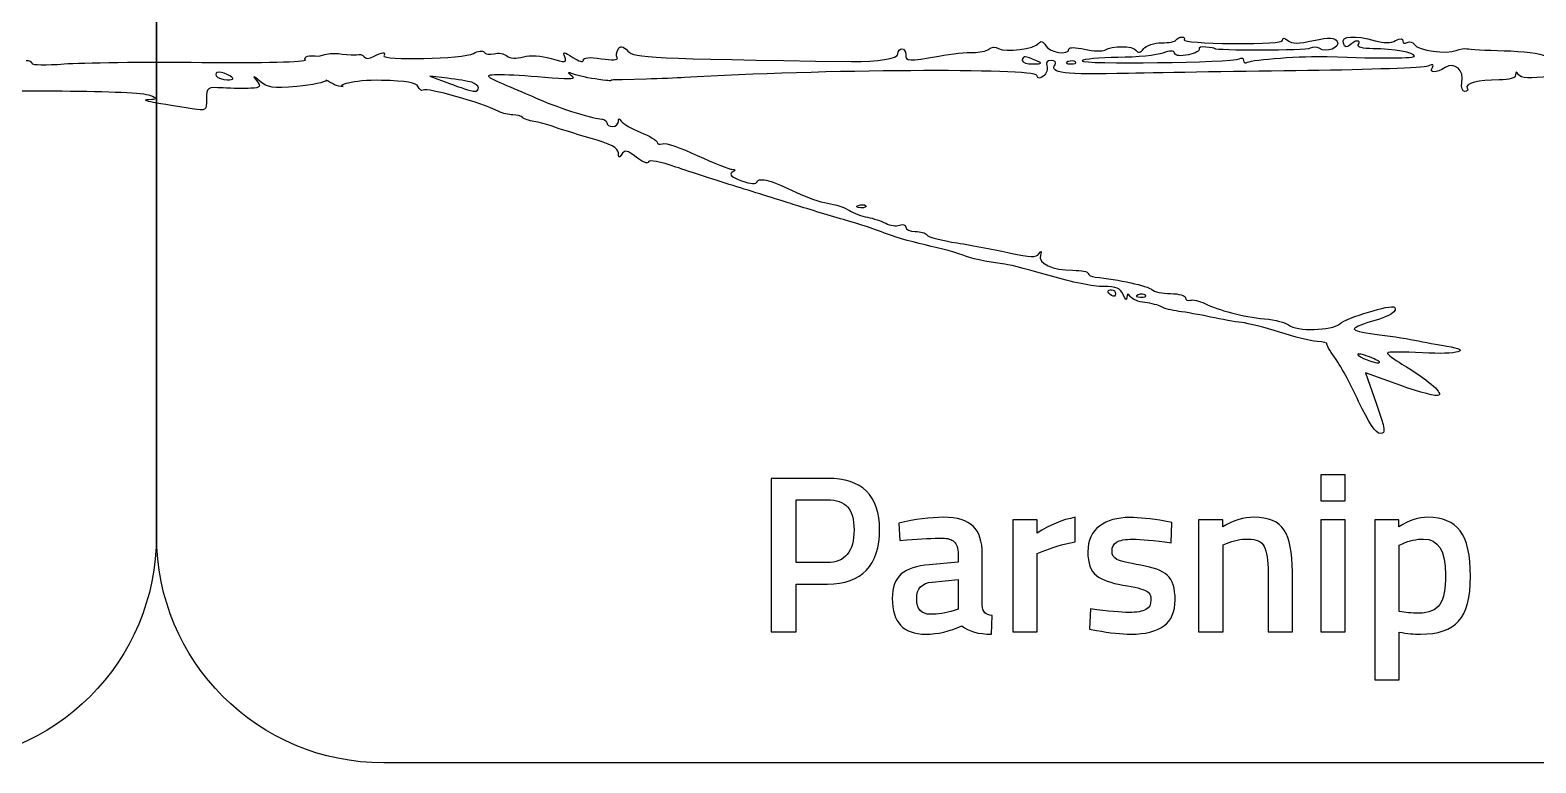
# Model space of a CAD drawing. Extents: x 141 to 566, y 508 to 650.
# Drawn here: x 273.1 to 383.7, y 508.1 to 561.9 of the extents above; entities that cross this region are included whole.
import ezdxf

# ---------------------------------------------------------------- set-up
doc = ezdxf.new("R2010")
doc.units = 0
doc.layers.add('Layer_1', color=7, linetype='CONTINUOUS')

msp = doc.modelspace()

# ---------------------------------------------------------------- linework, layer by layer
at = {"layer": 'Layer_1', "color": 7}
for points in [[(282.374334, 633.092009), (282.374334, 524.75199)], [(282.374334, 524.75199), (282.374334, 633.092009)], [(346.208854, 559.907249), (346.209109, 559.907249)], [(349.366422, 559.551308), (349.366507, 559.551478)], [(303.753458, 558.333513), (302.469109, 558.493869), (303.896183, 557.948296)], [(305.537187, 558.031946), (305.537329, 558.031997)], [(318.38057, 558.265898), (316.596671, 558.212465)], [(334.12629, 548.818733), (334.126431, 548.818591)], [(354.503906, 542.426462), (354.503991, 542.426321)], [(373.803024, 535.762361), (371.223156, 536.69649), (372.003109, 534.467883)], [(327.548835, 528.948935), (327.548835, 517.687223), (329.374035, 517.687223), (329.374035, 521.1882), (331.676759, 521.1882)], [(331.676759, 528.948935), (327.548835, 528.948935)], [(329.374035, 527.371305), (331.660658, 527.371305)], [(331.660658, 522.767302), (329.374035, 522.767302), (329.374035, 527.371305)], [(336.92091, 525.660367), (336.986957, 524.394743), (337.512841, 524.428418)], [(340.209638, 526.088089), (340.209496, 526.0881)], [(347.082548, 524.92062), (347.082548, 525.907928), (345.307153, 525.907928), (345.307153, 517.687223), (347.098649, 517.687223), (347.098649, 523.425013), (347.460463, 523.572982)], [(349.877452, 524.29661), (349.877452, 526.0881)], [(356.948135, 524.214524), (356.98045, 525.710137), (356.470668, 525.808273)], [(360.730488, 525.398159), (360.730488, 525.907928), (358.953619, 525.907928), (358.953619, 517.687223), (360.746589, 517.687223), (360.746589, 524.066615), (360.992636, 524.164751)], [(373.669455, 525.398159), (373.669455, 525.907928), (371.89406, 525.907928), (371.89406, 514.151093), (373.68703, 514.151093), (373.68703, 517.653533)], [(373.68703, 519.182779), (373.68703, 524.032877), (373.933077, 524.148588)], [(341.278951, 523.375189), (341.278951, 522.783394), (339.157843, 522.603224)], [(343.054346, 519.626667), (343.054346, 523.375197)], [(339.371603, 521.3361), (341.278809, 521.517736)], [(341.278809, 521.517736), (341.278809, 519.330728), (340.982929, 519.232592)], [(364.067348, 522.043654), (364.067348, 517.687211), (365.842743, 517.687211), (365.842743, 522.093461)], [(350.996598, 519.362946), (350.930551, 517.867342), (351.440306, 517.785307)], [(343.72817, 517.505564), (343.77806, 518.870798)], [(407.410469, 508.055859), (299.070454, 508.055859)]]:
    msp.add_lwpolyline(points, dxfattribs=at)
for points in [[(286.968416, 558.781271)], [(352.559565, 542.3742)], [(371.332261, 537.930068)], [(367.93165, 529.196485), (367.93165, 527.305377), (369.723146, 527.305377), (369.723146, 529.196485)], [(353.889609, 526.071951)], [(362.999452, 526.088089)], [(367.93165, 525.907874), (367.93165, 517.687169), (369.723146, 517.687169), (369.723146, 525.907899)], [(375.790535, 526.088086)], [(375.478498, 524.494293)]]:
    msp.add_lwpolyline(points, close=True, dxfattribs=at)
for points in [[(347.213055, 560.898377), (347.361024, 561.110238), (347.528098, 561.049946), (347.726721, 560.712906)], [(356.225698, 560.933036), (356.750872, 560.928784), (357.240076, 561.022101), (357.312869, 561.139739)], [(357.312869, 561.139739), (357.38572, 561.257348), (357.573657, 561.353754), (357.730554, 561.353754)], [(357.730554, 561.353754), (357.887594, 561.353754), (357.957043, 561.257603), (357.884759, 561.139739)], [(357.884759, 561.139739), (357.812759, 561.022129), (359.410535, 560.905257), (361.435635, 560.880312)], [(361.435635, 560.880312), (363.803981, 560.851115), (365.117641, 560.939981), (365.117641, 561.129335)], [(365.117641, 561.129335), (365.117641, 561.316507), (365.260224, 561.305367), (365.509389, 561.098636)], [(365.509389, 561.098636), (365.801471, 560.856189), (366.282482, 560.855282), (367.399843, 561.09649)], [(367.399843, 561.09649), (368.616302, 561.357363), (368.943987, 561.344834), (369.140088, 561.029961)], [(369.140088, 561.029961), (369.420435, 560.579975), (368.308261, 560.157503), (367.819483, 560.528266)], [(369.588444, 560.90812), (369.38435, 561.440191), (370.414488, 561.515445), (371.934595, 561.079417)], [(370.683241, 560.784643), (370.918517, 561.165126), (370.44995, 561.150598), (370.064693, 560.765367)], [(371.934595, 561.079417), (372.56485, 560.89868), (373.081096, 560.90211), (373.431175, 561.090189)], [(373.431175, 561.090189), (373.80206, 561.288756), (373.965534, 561.280592), (373.965534, 561.06411)], [(373.965534, 561.06411), (373.965534, 560.892387), (374.108117, 560.840088), (374.282844, 560.948003)], [(374.282844, 560.948003), (374.457458, 561.055975), (374.695739, 560.989417), (374.812554, 560.800517)], [(293.315187, 559.674564), (293.157581, 559.929654), (293.57314, 560.041506), (294.301247, 559.939915)], [(294.301247, 559.939915), (295.624233, 560.392611), (295.902, 559.986262), (297.066217, 560.038419)], [(297.066217, 560.038419), (297.280233, 560.120624), (297.531723, 560.064498), (297.624756, 559.914148)], [(297.624756, 559.914148), (297.731906, 559.740696), (297.989887, 559.745203), (298.328655, 559.926904)], [(298.328655, 559.926904), (298.973452, 560.271974), (299.270494, 560.294748), (299.078702, 559.984419)], [(299.078702, 559.984419), (298.845411, 559.606961), (304.967735, 559.761049), (305.66228, 560.150133)], [(305.66228, 560.150133), (306.018227, 560.34955), (306.356145, 560.388526), (306.447477, 560.2407)], [(306.447477, 560.2407), (306.535635, 560.097947), (306.865191, 560.048567), (307.179836, 560.131027)], [(307.179836, 560.131027), (307.494454, 560.21343), (307.919424, 560.141799), (308.12417, 559.971748)], [(308.12417, 559.971748), (308.356611, 559.778766), (308.811713, 559.750051), (309.335698, 559.895128)], [(309.335698, 559.895128), (309.853502, 560.038306), (310.630961, 559.993008), (311.365672, 559.776838)], [(312.378378, 559.890394), (312.221055, 560.300094), (312.290504, 560.295264), (312.971471, 559.849178)], [(313.742636, 559.653418), (313.742636, 559.859922), (314.183707, 559.896744), (315.067635, 559.764167)], [(316.228167, 559.831774), (316.137742, 559.978183), (316.164954, 560.261886), (316.288828, 560.462196)], [(316.288828, 560.462196), (316.464009, 560.745179), (316.626009, 560.714338), (317.016539, 560.323723)], [(317.016539, 560.323723), (317.52102, 559.819191), (318.518391, 559.772612), (333.43645, 559.556592)], [(333.43645, 559.556592), (335.393603, 559.528245), (336.861439, 559.771373), (336.861439, 560.123929)], [(336.861439, 560.123929), (336.861439, 560.330008), (336.989849, 560.498726), (337.14686, 560.498726)], [(337.14686, 560.498726), (337.303899, 560.498726), (337.43228, 560.30597), (337.43228, 560.070587)], [(337.43228, 560.070587), (337.43228, 559.561249), (337.627871, 559.55202), (339.85834, 559.955954)], [(339.85834, 559.955954), (340.800208, 560.126401), (341.93914, 560.250967), (342.38931, 560.232615)], [(342.38931, 560.232615), (342.839452, 560.21334), (343.357512, 560.323409), (343.540545, 560.475459)], [(343.540545, 560.475459), (343.725364, 560.628955), (344.043808, 560.646332), (344.256888, 560.514521)], [(344.256888, 560.514521), (344.753065, 560.207877), (346.928031, 560.490143), (347.213055, 560.898377)], [(346.209109, 559.907249), (346.091471, 559.91802), (345.995093, 559.798852), (345.995093, 559.641869)], [(346.993739, 559.641869), (346.679802, 559.776685), (346.326605, 559.896222), (346.208854, 559.907249)], [(347.726721, 560.712906), (348.026315, 560.204555), (349.419798, 560.003386), (349.419798, 560.468531)], [(349.419798, 560.468531), (349.419798, 560.61752), (349.902567, 560.615139), (350.579735, 560.462012)], [(350.579735, 560.462012), (351.217701, 560.318635), (351.883304, 560.290062), (352.058825, 560.398487)], [(352.058825, 560.398487), (352.597805, 560.731601), (354.116494, 560.724582), (354.34868, 560.387716)], [(356.322019, 560.178431), (355.900791, 560.017877), (354.425216, 559.872), (353.042929, 559.854462)], [(354.34868, 560.387716), (354.502602, 560.164289), (354.672822, 560.19924), (354.919521, 560.5049)], [(354.919521, 560.5049), (355.112561, 560.744371), (355.700523, 560.93705), (356.225698, 560.933036)], [(357.190186, 560.163407), (357.118753, 560.377848), (356.857455, 560.382355), (356.322019, 560.178431)], [(358.21063, 560.058242), (357.636784, 559.93227), (357.254107, 559.97153), (357.190186, 560.163407)], [(358.996876, 560.473438), (359.069443, 560.356027), (358.715679, 560.169153), (358.21063, 560.058242)], [(359.493874, 560.616616), (359.147962, 560.655252), (358.924309, 560.590821), (358.996876, 560.473438)], [(360.122825, 560.506915), (360.122825, 560.528742), (359.839644, 560.577951), (359.493874, 560.616616)], [(367.162724, 560.528459), (366.882945, 560.355659), (360.122825, 560.335277), (360.122825, 560.506915)], [(362.555575, 559.504497), (362.88805, 559.709923), (366.684094, 559.979748), (368.399934, 559.91984)], [(367.819483, 560.528266), (367.657342, 560.651261), (367.361717, 560.651261), (367.162724, 560.528459)], [(368.399934, 559.91984), (372.555411, 559.774735), (374.821795, 559.785875), (374.821795, 559.951163)], [(370.064693, 560.765367), (369.848693, 560.549537), (369.71005, 560.591065), (369.588444, 560.90812)], [(371.772397, 560.499225), (371.001373, 560.499225), (370.57578, 560.610825), (370.683241, 560.784643)], [(374.821795, 559.951163), (374.821795, 560.220369), (373.270139, 560.499225), (371.772397, 560.499225)], [(374.812554, 560.800517), (375.079861, 560.367893), (377.192948, 560.068954), (377.876409, 560.367014)], [(377.876409, 560.367014), (378.158457, 560.490009), (378.517946, 560.550104), (378.674929, 560.500526)], [(378.674929, 560.500526), (378.831969, 560.450721), (380.059512, 560.383994), (381.402992, 560.351764)], [(381.402992, 560.351764), (382.746416, 560.319789), (384.118696, 560.147187), (384.452419, 559.968681)], [(272.785351, 559.642249), (273.02091, 559.642249), (273.213468, 559.542441), (273.213468, 559.420608)], [(273.213468, 559.420608), (273.213468, 559.29869), (274.280598, 559.281937), (275.584847, 559.383276)], [(275.584847, 559.383276), (276.889124, 559.484586), (281.447178, 559.534816), (285.71383, 559.494677)], [(285.71383, 559.494677), (290.167313, 559.452838), (293.404904, 559.529459), (293.315187, 559.674564)], [(311.365672, 559.776838), (312.432775, 559.462788), (312.537969, 559.474571), (312.378378, 559.890394)], [(313.029043, 558.623665), (312.561439, 558.798392), (312.535644, 558.778436), (312.886176, 558.512291)], [(312.971471, 559.849178), (313.405172, 559.564982), (313.742636, 559.479317), (313.742636, 559.653418)], [(315.067635, 559.764167), (315.866891, 559.644403), (316.327351, 559.671021), (316.228167, 559.831774)], [(347.074781, 558.539555), (346.895915, 559.07583), (331.146369, 558.978446), (321.16337, 558.379426)], [(345.995093, 559.641869), (345.995093, 559.484943), (346.348318, 559.365491), (346.780006, 559.376518)], [(346.780006, 559.376518), (347.475515, 559.393809), (347.499893, 559.424594), (346.993739, 559.641869)], [(347.802293, 559.232175), (347.888466, 559.00821), (347.785285, 558.681732), (347.575238, 558.50673)], [(348.121502, 559.639429), (347.826926, 559.639429), (347.705461, 559.48443), (347.802293, 559.232175)], [(353.793713, 558.686906), (348.967899, 558.581967), (348.013077, 558.693425), (348.400998, 559.322113)], [(348.400998, 559.322113), (348.514668, 559.506506), (348.398844, 559.639429), (348.121502, 559.639429)], [(349.366507, 559.551478), (349.138885, 559.460259), (349.20635, 559.392625), (349.538854, 559.379103)], [(349.913452, 559.528914), (349.818491, 559.62379), (349.572444, 559.633881), (349.366422, 559.551308)], [(349.538854, 559.379103), (349.839723, 559.366347), (350.008328, 559.434266), (349.913452, 559.528914)], [(350.39778, 559.609067), (350.230252, 559.337649), (361.487735, 559.482613), (361.932661, 559.757602)], [(353.042929, 559.854462), (351.660671, 559.837171), (350.470375, 559.726506), (350.39778, 559.609067)], [(366.972803, 558.894685), (362.420419, 558.839098), (356.489802, 558.745498), (353.793713, 558.686906)], [(361.932661, 559.757602), (362.114646, 559.870081), (362.263436, 559.818547), (362.263436, 559.642969)], [(362.263436, 559.642969), (362.263436, 559.467391), (362.394964, 559.405114), (362.555575, 559.504497)], [(375.796205, 559.223459), (375.495761, 559.098309), (371.525216, 558.950312), (366.972803, 558.894685)], [(376.136135, 559.117216), (376.281836, 559.353115), (376.182057, 559.384325), (375.796205, 559.223459)], [(377.072164, 559.115067), (376.388164, 558.687898), (375.871351, 558.689488), (376.136135, 559.117216)], [(378.305887, 558.014202), (378.480217, 558.926263), (377.776006, 559.554647), (377.072164, 559.115067)], [(382.471342, 558.580703), (382.30098, 558.848407), (382.250523, 558.84594), (382.247121, 558.569931)], [(287.269427, 557.616373), (286.088173, 557.686559), (286.056397, 557.665299), (286.056397, 556.805171)], [(286.968387, 558.781271), (286.763159, 558.783417), (286.674151, 558.657198), (286.771096, 558.500216)], [(286.771096, 558.500216), (286.868041, 558.34329), (287.22892, 558.21678), (287.572847, 558.219189)], [(287.770139, 558.500216), (287.534863, 558.652408), (287.173871, 558.778861), (286.968416, 558.781271)], [(287.572847, 558.219189), (288.081213, 558.223441), (288.11812, 558.275202), (287.770139, 558.500216)], [(289.73537, 558.140757), (290.082472, 557.692486), (290.038082, 557.636312), (289.302293, 557.592846)], [(289.983118, 558.099116), (289.461827, 558.543742), (289.417691, 558.551166), (289.73537, 558.140757)], [(292.686009, 557.731423), (290.911124, 557.582661), (290.527455, 557.634847), (289.983118, 558.099116)], [(294.847937, 558.185128), (294.79663, 558.031008), (293.823666, 557.826792), (292.686009, 557.731423)], [(296.079477, 557.731315), (295.652183, 557.637517), (295.245326, 558.002137), (294.847937, 558.185128)], [(298.915313, 558.176391), (296.720929, 558.239717), (295.560482, 557.729643), (296.079477, 557.731315)], [(301.60012, 557.711484), (301.491269, 557.994779), (300.747827, 558.123523), (298.915313, 558.176391)], [(301.971061, 557.455997), (301.849739, 557.381078), (301.682835, 557.496136), (301.60012, 557.711484)], [(305.537329, 558.031997), (305.262652, 558.109695), (304.45988, 558.245361), (303.753458, 558.333513)], [(303.896183, 557.948296), (304.681068, 557.648263), (305.483811, 557.392785), (305.680054, 557.380616)], [(305.680054, 557.380616), (306.221329, 557.347139), (306.106498, 557.871194), (305.537187, 558.031946)], [(311.459102, 558.346351), (308.465376, 558.602461), (306.654321, 558.652479), (306.763257, 558.476235)], [(306.763257, 558.476235), (306.819099, 558.385866), (307.416926, 558.084929), (308.091657, 557.807732)], [(308.091657, 557.807732), (308.766387, 557.530532), (309.703776, 557.128199), (310.174724, 556.913633)], [(312.886176, 558.512291), (313.214202, 558.263466), (312.877672, 558.224663), (311.459102, 558.346351)], [(314.884233, 558.239961), (314.177839, 558.333533), (313.34298, 558.506276), (313.029043, 558.623665)], [(316.596671, 558.212465), (314.884233, 558.239961), (316.622183, 558.004686), (314.884233, 558.239961)], [(321.16337, 558.379426), (320.613931, 558.346374), (319.361669, 558.295294), (318.38057, 558.265898)], [(347.575238, 558.50673), (347.290441, 558.270349), (347.161691, 558.278824), (347.074781, 558.539555)], [(378.51565, 557.356907), (378.319209, 557.356907), (378.232186, 557.6296), (378.305887, 558.014202)], [(381.029726, 558.209279), (379.514466, 558.205027), (378.490195, 557.941433), (378.695083, 557.609871)], [(382.247121, 558.569931), (382.244995, 558.341799), (381.805427, 558.211768), (381.029726, 558.209279)], [(384.82166, 558.463944), (383.251209, 558.294999), (382.63337, 558.325698), (382.471342, 558.580703)], [(281.897348, 557.060496), (281.030627, 557.411295), (271.466334, 557.492306), (264.079332, 557.211413)], [(284.98612, 556.087346), (281.810665, 556.577816), (281.128734, 556.722726), (281.775175, 556.76952)], [(281.775175, 556.76952), (282.44795, 556.818248), (282.454894, 556.834774), (281.897348, 557.060496)], [(286.056397, 556.805171), (286.056397, 555.945506), (286.02805, 555.926403), (284.98612, 556.087346)], [(289.302293, 557.592846), (288.851386, 557.5662), (287.936589, 557.577822), (287.269427, 557.616373)], [(307.530283, 555.890525), (306.191622, 556.558123), (302.294098, 557.655684), (301.971061, 557.455997)], [(310.174724, 556.913633), (311.560299, 556.282355), (314.394576, 555.358422), (314.945546, 555.358422)], [(378.695083, 557.609871), (378.781257, 557.470774), (378.703587, 557.356907), (378.51565, 557.356907)], [(308.55308, 555.643344), (308.263124, 555.643344), (307.80292, 555.754547), (307.530283, 555.890525)], [(309.277843, 555.445655), (309.168992, 555.554477), (308.842951, 555.643344), (308.55308, 555.643344)], [(310.110293, 555.157746), (309.76115, 555.207551), (309.386523, 555.336981), (309.277843, 555.445655)], [(311.458677, 554.79937), (311.06622, 554.946857), (310.459465, 555.1081), (310.110293, 555.157746)], [(314.241477, 553.933545), (313.103395, 554.262318), (311.851106, 554.651949), (311.458677, 554.79937)], [(314.945546, 555.358422), (315.225609, 555.358422), (315.454932, 555.229843), (315.454932, 555.073004)], [(315.454932, 555.073004), (315.454932, 554.916078), (315.647405, 554.787587), (315.883077, 554.787587)], [(315.883077, 554.787587), (316.118353, 554.787587), (316.313178, 554.948141), (316.315559, 555.144355)], [(316.315559, 555.144355), (316.321228, 555.406532), (316.375654, 555.413391), (316.530425, 555.170434)], [(316.530425, 555.170434), (316.646362, 554.988421), (317.286454, 554.621298), (317.953191, 554.354535)], [(316.315134, 552.848389), (316.309465, 553.207022), (315.764107, 553.493687), (314.241477, 553.933545)], [(317.953191, 554.354535), (318.619871, 554.087795), (319.16537, 553.759058), (319.16537, 553.624044)], [(319.16537, 553.624044), (319.16537, 553.48903), (319.336583, 553.444384), (319.545978, 553.524661)], [(319.545978, 553.524661), (319.755458, 553.604939), (320.911795, 553.215677), (322.115953, 552.65946)], [(316.57252, 552.7606), (316.368142, 552.437705), (316.318819, 552.454574), (316.315134, 552.848389)], [(317.631657, 552.526061), (316.968066, 553.048044), (316.780781, 553.089512), (316.57252, 552.7606)], [(318.53537, 552.184727), (318.481795, 552.023719), (318.075024, 552.178208), (317.631657, 552.526061)], [(320.540117, 551.812377), (319.381313, 552.216495), (318.594671, 552.362584), (318.53537, 552.184727)], [(322.115953, 552.65946), (323.320082, 552.103282), (324.46525, 551.646232), (324.660841, 551.643849)], [(325.016022, 550.360624), (323.603235, 550.79329), (321.589077, 551.446574), (320.540117, 551.812377)], [(324.66223, 551.414696), (324.427238, 551.265282), (324.661493, 551.062199), (325.362643, 550.808742)], [(324.660841, 551.643849), (324.943172, 551.641703), (324.943739, 551.593193), (324.66223, 551.414696)], [(326.51708, 550.72804), (326.637836, 551.0894), (327.634894, 550.816254), (329.403912, 549.937576)], [(329.154605, 549.068635), (328.2912, 549.346544), (326.428838, 549.927935), (325.016022, 550.360624)], [(325.362643, 550.808742), (326.070369, 550.552802), (326.449814, 550.52627), (326.51708, 550.72804)], [(329.403912, 549.937576), (330.090435, 549.596585), (331.117909, 549.243641), (331.687247, 549.153252)], [(332.865014, 547.95126), (331.687644, 548.287894), (330.017953, 548.79071), (329.154605, 549.068635)], [(331.687247, 549.153252), (332.256586, 549.062884), (332.979279, 548.824133), (333.293244, 548.62266)], [(334.126431, 548.818591), (333.793928, 548.833615), (333.726293, 548.899946), (333.953802, 548.990966)], [(333.953802, 548.990966), (334.15988, 549.073369), (334.406041, 549.063306), (334.500888, 548.968572)], [(334.500888, 548.968572), (334.595849, 548.873697), (334.426904, 548.806289), (334.12629, 548.818733)], [(335.872233, 546.958318), (335.395616, 547.167827), (334.042356, 547.614626), (332.865014, 547.95126)], [(333.293244, 548.62266), (333.607209, 548.421089), (334.206028, 548.195255), (334.62394, 548.120537)], [(334.62394, 548.120537), (335.04188, 548.045844), (335.642627, 547.846143), (335.959002, 547.676836)], [(338.869106, 546.089423), (337.697461, 546.357807), (336.34885, 546.748801), (335.872233, 546.958318)], [(335.959002, 547.676836), (336.275348, 547.507466), (336.736148, 547.446521), (336.982989, 547.541198)], [(336.982989, 547.541198), (337.229887, 547.635847), (337.43177, 547.571245), (337.43177, 547.397368)], [(337.43177, 547.397368), (337.43177, 547.223491), (337.745282, 547.081404), (338.128441, 547.081404)], [(338.128441, 547.081404), (338.511628, 547.081404), (338.897367, 546.964617), (338.985638, 546.821751)], [(338.985638, 546.821751), (339.073795, 546.678998), (340.076863, 546.413919), (341.214463, 546.232822)], [(341.570211, 545.358804), (341.256274, 545.492316), (340.04075, 545.821047), (338.869106, 546.089423)], [(341.214463, 546.232822), (342.352035, 546.05166), (344.109543, 545.718203), (345.120038, 545.491684)], [(347.216202, 545.438449), (347.402721, 545.696714), (347.434186, 545.667233), (347.32817, 545.333057)], [(344.70978, 544.673815), (343.282649, 544.860788), (342.171468, 545.103221), (341.570211, 545.358804)], [(348.134797, 543.794896), (346.721981, 544.216595), (345.180728, 544.612127), (344.70978, 544.673815)], [(345.120038, 545.491684), (346.588101, 545.162564), (347.009272, 545.151852), (347.216202, 545.438449)], [(347.32817, 545.333057), (347.137398, 544.731094), (348.226413, 544.227208), (349.718145, 544.227208)], [(351.935206, 543.03105), (351.257811, 543.029632), (349.547613, 543.373177), (348.134797, 543.794896)], [(349.718145, 544.227208), (350.338677, 544.227208), (350.846391, 544.126323), (350.846391, 544.002959)], [(350.846391, 544.002959), (350.846391, 543.87951), (351.070894, 543.7566), (351.345855, 543.729529)], [(351.345855, 543.729529), (353.03675, 543.562937), (355.24766, 543.079704), (355.50771, 542.819656)], [(353.415572, 542.417284), (353.214312, 542.91632), (352.931868, 543.033431), (351.935206, 543.03105)], [(352.274202, 542.67645), (352.274202, 542.745558), (352.402611, 542.80245), (352.559565, 542.80245)], [(352.559565, 542.374183), (352.402526, 542.471185), (352.274202, 542.607191), (352.274202, 542.67645)], [(352.559565, 542.80245), (352.716605, 542.80245), (352.845014, 542.666358), (352.845014, 542.5002)], [(352.845014, 542.5002), (352.845014, 542.334061), (352.716605, 542.277283), (352.559565, 542.3742)], [(353.686847, 542.228808), (353.672674, 541.969211), (353.566375, 542.043337), (353.415572, 542.417284)], [(353.933461, 542.304153), (353.766784, 542.566726), (353.703572, 542.547479), (353.686847, 542.228808)], [(355.012328, 541.857617), (354.54223, 541.908924), (354.056769, 542.110014), (353.933461, 542.304153)], [(354.503991, 542.426321), (354.276369, 542.335102), (354.343833, 542.267467), (354.676337, 542.253946)], [(355.050935, 542.403785), (354.955975, 542.498661), (354.709928, 542.508724), (354.503906, 542.426462)], [(354.676337, 542.253946), (354.977206, 542.24119), (355.145783, 542.309108), (355.050935, 542.403785)], [(355.50771, 542.819656), (355.675238, 542.652015), (356.300702, 542.514705), (356.897225, 542.514705)], [(356.897225, 542.514705), (357.493748, 542.514705), (357.981846, 542.375609), (357.981846, 542.205527)], [(357.981846, 542.205527), (357.981846, 542.035505), (358.142287, 541.954179), (358.338557, 542.024989)], [(356.223572, 541.543674), (356.027414, 541.66494), (355.482369, 541.806163), (355.012328, 541.857617)], [(357.495024, 541.211119), (356.991846, 541.272943), (356.419672, 541.422556), (356.223572, 541.543674)], [(359.837036, 540.792686), (359.052094, 540.961177), (357.99823, 541.149429), (357.495024, 541.211119)], [(358.338557, 542.024989), (358.534998, 542.0956), (359.016435, 541.991285), (359.408891, 541.792633)], [(359.408891, 541.792633), (360.422561, 541.279729), (362.177376, 540.828065), (363.802394, 540.661799)], [(369.322356, 540.300719), (369.81411, 540.741328), (373.116331, 541.746266), (373.339389, 541.523183)], [(373.339389, 541.523183), (373.615767, 541.246833), (373.021228, 540.851913), (371.824526, 540.516869)], [(362.120343, 540.391419), (361.649424, 540.443577), (360.621921, 540.624229), (359.837036, 540.792686)], [(364.903257, 539.681386), (363.843581, 540.01965), (362.591291, 540.339154), (362.120343, 540.391419)], [(363.802394, 540.661799), (364.570498, 540.583251), (365.362781, 540.382955), (365.562964, 540.216814)], [(365.562964, 540.216814), (366.154072, 539.726213), (368.745732, 539.78406), (369.322356, 540.300719)], [(371.824526, 540.516869), (371.110025, 540.3168), (370.465994, 540.056942), (370.393313, 539.939358)], [(367.661452, 539.006553), (367.20411, 539.039378), (365.962932, 539.343142), (364.903257, 539.681386)], [(368.387235, 538.839989), (368.445345, 538.898581), (368.118794, 538.973501), (367.661452, 539.006553)], [(370.393313, 539.939358), (370.320463, 539.821749), (370.998255, 539.642477), (371.899106, 539.540929)], [(371.899106, 539.540929), (372.799928, 539.43942), (374.115005, 539.239839), (374.821398, 539.097528)], [(374.821398, 539.097528), (375.527792, 538.955229), (376.590983, 538.760316), (377.184019, 538.664434)], [(368.943165, 537.841037), (368.579254, 538.331854), (368.329096, 538.781369), (368.387235, 538.839989)], [(370.714706, 534.594481), (370.104293, 535.889259), (369.307106, 537.350244), (368.943165, 537.841037)], [(371.332261, 537.929989), (370.825654, 538.106644), (370.53669, 538.133686), (370.690101, 537.990083)], [(370.690101, 537.990083), (371.015093, 537.685821), (372.253351, 537.277793), (372.253351, 537.474949)], [(372.253351, 537.474949), (372.253351, 537.548564), (371.838841, 537.753481), (371.332261, 537.930068)], [(375.397342, 538.165956), (373.98172, 538.246658), (372.823483, 538.241272), (372.823483, 538.1532)], [(372.823483, 538.1532), (372.823483, 538.065836), (373.305118, 537.702267), (373.893789, 537.345499)], [(377.184019, 538.664434), (379.169008, 538.34351), (378.000624, 538.017525), (375.397342, 538.165956)], [(373.893789, 537.345499), (375.768142, 536.20954), (376.852791, 535.298162), (376.614255, 535.059624)], [(376.614255, 535.059624), (376.48698, 534.932348), (375.221906, 535.248524), (373.803024, 535.762361)], [(372.303836, 532.239789), (371.983691, 532.240067), (371.456022, 533.021967), (370.714706, 534.594481)], [(372.003109, 534.467883), (372.691644, 532.500673), (372.726879, 532.239338), (372.303836, 532.239789)], [(335.507329, 525.168179), (335.507329, 527.689335), (334.230803, 528.948935), (331.676759, 528.948935)], [(331.660658, 527.371305), (332.340265, 527.371305), (332.838369, 527.196209), (333.156274, 526.845427)], [(333.156274, 526.845427), (333.474151, 526.494651), (333.632324, 525.935483), (333.632324, 525.168179)], [(340.209496, 526.0881), (339.211984, 526.0881), (338.115713, 525.945376), (336.92091, 525.660367)], [(342.380523, 525.430378), (341.94206, 525.868843), (341.218091, 526.088089), (340.209638, 526.088089)], [(349.877452, 526.0881), (348.945732, 525.912721), (348.014268, 525.523507), (347.082548, 524.92062)], [(353.889666, 526.071943), (352.9908, 526.071943), (352.251383, 525.864447), (351.670422, 525.447921)], [(356.470668, 525.808273), (355.451244, 525.983681), (354.591156, 526.071951), (353.889609, 526.071951)], [(362.999509, 526.0881), (362.28702, 526.0881), (361.53068, 525.858551), (360.730488, 525.398159)], [(365.234825, 525.152049), (364.840214, 525.776859), (364.095609, 526.088089), (362.999452, 526.088089)], [(375.790535, 526.0881), (375.132841, 526.0881), (374.425795, 525.858551), (373.669455, 525.398159)], [(378.175294, 525.08613), (377.671068, 525.754786), (376.875723, 526.088086), (375.790535, 526.088086)], [(282.374334, 524.75199), (282.374334, 515.502334), (274.927861, 508.055859), (265.678186, 508.055859)], [(299.070454, 508.055859), (289.820806, 508.055859), (282.374334, 515.502334), (282.374334, 524.75199)], [(333.632324, 525.168179), (333.632324, 523.567791), (332.976047, 522.767302), (331.660658, 522.767302)], [(334.537597, 522.207726), (335.18435, 522.887346), (335.507329, 523.874716), (335.507329, 525.168179)], [(337.512841, 524.428418), (338.565146, 524.516094), (339.442157, 524.558784), (340.143676, 524.558784)], [(340.143676, 524.558784), (340.516375, 524.558784), (340.796693, 524.471958), (340.983043, 524.296579)], [(343.054346, 523.375197), (343.054346, 524.317895), (342.829843, 525.002876), (342.380523, 525.430378)], [(351.670422, 525.447921), (351.100431, 525.031379), (350.814954, 524.400846), (350.814954, 523.556804)], [(360.992636, 524.164751), (361.507833, 524.383982), (362.044913, 524.494338), (362.603962, 524.494338)], [(362.603962, 524.494338), (363.195893, 524.494338), (363.58509, 524.30745), (363.771439, 523.93477)], [(365.842743, 522.093461), (365.842743, 523.51846), (365.64035, 524.538204), (365.234825, 525.152049)], [(373.933077, 524.148588), (374.448274, 524.378789), (374.963301, 524.494293), (375.478498, 524.494293)], [(375.478526, 524.494298), (376.563713, 524.494298), (377.105981, 523.622438), (377.105981, 521.87955)], [(378.931153, 521.747753), (378.931153, 523.315253), (378.679436, 524.428441), (378.175294, 525.08613)], [(340.983043, 524.296579), (341.180334, 524.121199), (341.278951, 523.813654), (341.278951, 523.375189)], [(347.460463, 523.572982), (348.129128, 523.868939), (348.934762, 524.110258), (349.877452, 524.29661)], [(350.814954, 523.556804), (350.814954, 522.712769), (351.023868, 522.131525), (351.440447, 521.813639)], [(352.590236, 523.622716), (352.590236, 523.918687), (352.700504, 524.131328), (352.91982, 524.262855)], [(352.95205, 522.997231), (352.710822, 523.117817), (352.590236, 523.326759), (352.590236, 523.622716)], [(352.91982, 524.262855), (353.149994, 524.405353), (353.556142, 524.476729), (354.137102, 524.476729)], [(354.137102, 524.476729), (354.718063, 524.476729), (355.654687, 524.389904), (356.948135, 524.214524)], [(363.771439, 523.93477), (363.968731, 523.562074), (364.067348, 522.931541), (364.067348, 522.043654)], [(339.157843, 522.603224), (338.237093, 522.52649), (337.552101, 522.300623), (337.102668, 521.927932)], [(354.695216, 522.569497), (353.785408, 522.733907), (353.204164, 522.876645), (352.95205, 522.997231)], [(356.652227, 521.829751), (356.268586, 522.169551), (355.615965, 522.416024), (354.695216, 522.569497)], [(331.676759, 521.1882), (332.948324, 521.1882), (333.901843, 521.528114), (334.537597, 522.207726)], [(337.102668, 521.927932), (336.664205, 521.555236), (336.444945, 520.953389), (336.444945, 520.120312)], [(338.236328, 520.104175), (338.236328, 520.860518), (338.615235, 521.270342), (339.371603, 521.3361)], [(351.440447, 521.813639), (351.85697, 521.495759), (352.508117, 521.259591), (353.396013, 521.106117)], [(357.227915, 520.020666), (357.227915, 520.886625), (357.036009, 521.48994), (356.652227, 521.829751)], [(377.105981, 521.87955), (377.105981, 520.849171), (376.963115, 520.120043), (376.678233, 519.692542)], [(378.059584, 518.459182), (378.640545, 519.09495), (378.931153, 520.191218), (378.931153, 521.747753)], [(336.444945, 520.120312), (336.444945, 518.377425), (337.260898, 517.505564), (338.894192, 517.505564)], [(339.239764, 518.968913), (338.571099, 518.968913), (338.236328, 519.34782), (338.236328, 520.104175)], [(353.396013, 521.106117), (354.29485, 520.96362), (354.860646, 520.8275), (355.090819, 520.695967)], [(355.090819, 520.695967), (355.332047, 520.575381), (355.452633, 520.349519), (355.452633, 520.020672)], [(340.982929, 519.232592), (340.369087, 519.057184), (339.787843, 518.968913), (339.239764, 518.968913)], [(343.236047, 519.084672), (343.126346, 519.205258), (343.065402, 519.385513), (343.054346, 519.626667)], [(343.77806, 518.870798), (343.536831, 518.903708), (343.356633, 518.975056), (343.236047, 519.084672)], [(353.839861, 519.100741), (353.258901, 519.100741), (352.311987, 519.187567), (350.996598, 519.362946)], [(355.073244, 519.314615), (354.832016, 519.172118), (354.420822, 519.100741), (353.839861, 519.100741)], [(355.452633, 520.020672), (355.452633, 519.691827), (355.325357, 519.457124), (355.073244, 519.314615)], [(356.388576, 518.11344), (356.947597, 518.519018), (357.227915, 519.154702), (357.227915, 520.020666)], [(375.132841, 519.05094), (374.606674, 519.05094), (374.125493, 519.095103), (373.68703, 519.182779)], [(376.678233, 519.692542), (376.393238, 519.265043), (375.878211, 519.05094), (375.132841, 519.05094)], [(338.894192, 517.505564), (339.78206, 517.505564), (340.665704, 517.707901), (341.542602, 518.113477)], [(341.542602, 518.113477), (342.057798, 517.707899), (342.78548, 517.505564), (343.72817, 517.505564)], [(353.971559, 517.505528), (355.034835, 517.505528), (355.840498, 517.707865), (356.388576, 518.11344)], [(375.248551, 517.505564), (376.55297, 517.505564), (377.489594, 517.823408), (378.059584, 518.459182)], [(351.440306, 517.785307), (352.459729, 517.598957), (353.302923, 517.505528), (353.971559, 517.505528)], [(373.68703, 517.653533), (374.278932, 517.554887), (374.799118, 517.505564), (375.248551, 517.505564)]]:
    msp.add_open_spline(points, degree=3, dxfattribs=at)

doc.saveas('drawing.dxf')
